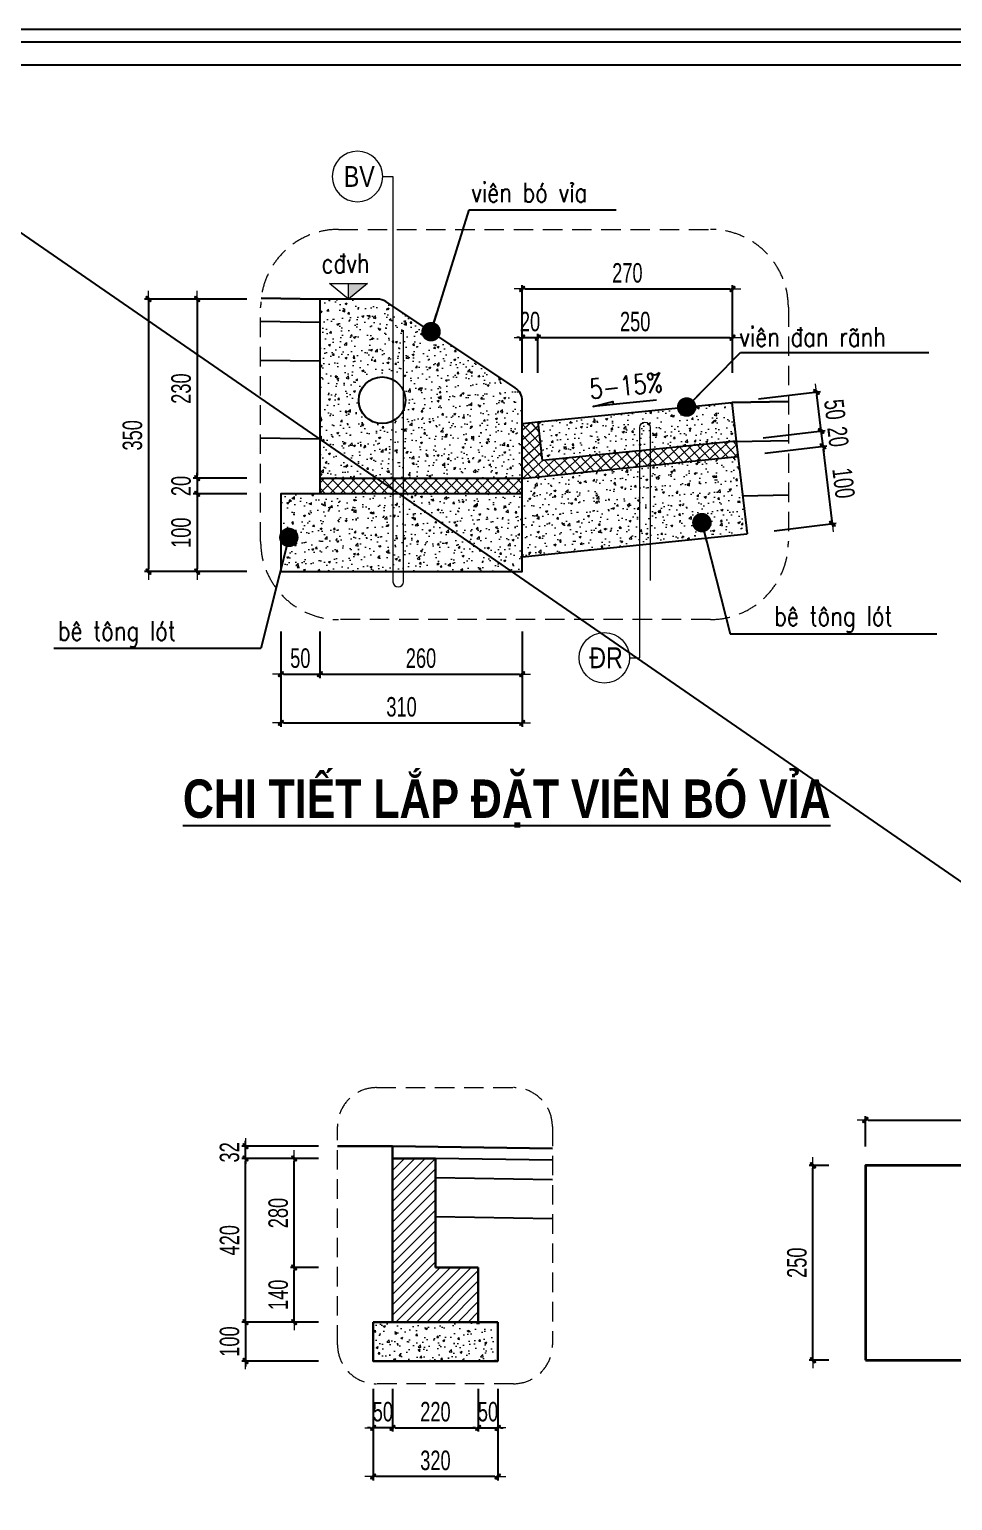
# Model space of a CAD drawing. Header units: millimetres. Extents: x -102634 to -64833, y 11643 to 27305.
# Drawn here: x -80855 to -78484, y 23529 to 27305 of the extents above; entities that cross this region are included whole.
import ezdxf
from ezdxf.enums import TextEntityAlignment as Align

# ---------------------------------------------------------------- set-up
doc = ezdxf.new("R2010")
doc.units = ezdxf.units.MM
doc.header["$MEASUREMENT"] = 0
doc.linetypes.add('HIDDEN', pattern=[0.375, 0.25, -0.125])
for name, color, linetype, lineweight in [('cat BT', 40, 'Continuous', 35), ('HATCH', 252, 'Continuous', 9), ('LC Dim', 8, 'Continuous', 18), ('LC Hatch', 252, 'Continuous', 9), ('LC ISO', 153, 'Continuous', 13), ('LC MANH DUT', 35, 'HIDDEN', 5), ('LC Net dam 1', 30, 'Continuous', 30), ('LC Net manh', 239, 'Continuous', 5), ('LC Net thay', 7, 'Continuous', 25), ('LC Text1', 3, 'Continuous', 20), ('LC Text2', 7, 'Continuous', 25)]:
    doc.layers.add(name, color=color, linetype=linetype, lineweight=lineweight)
for name, color, linetype in [('ENTTNTHIETKE1', 2, 'Continuous'), ('KHUNGTEN', 5, 'Continuous'), ('NOI', 4, 'Continuous'), ('thep', 2, 'Continuous')]:
    doc.layers.add(name, color=color, linetype=linetype)
doc.layers.add('KCS_Plotter', color=11, linetype='Continuous', plot=False)
doc.styles.add('General text 2', font='arial.ttf')
doc.styles.add('HOATBIF', font='hoatbif.shx', dxfattribs={"width": 0.7})
doc.styles.add('LC 1', font='')
doc.styles.add('LC 3', font='vnsimli.shx', dxfattribs={"width": 0.75})
doc.styles.add('LC3', font='', dxfattribs={"width": 0.8})
doc.styles.add('T1', font='Vnsimli.shx', dxfattribs={"width": 0.8})
doc.styles.get('LC 1').set_extended_font_data('.VnAvantH', bold=True)
doc.styles.get('LC3').set_extended_font_data('.VnArialH', bold=True)
doc.dimstyles.new('1-100(1-25)', dxfattribs={"dimscale": 25, "dimtxt": 2.5, "dimasz": 0.35, "dimexe": 0.5, "dimexo": 0, "dimgap": 0.8, "dimtad": 1, "dimdec": 0, "dimzin": 0, "dimdsep": 46, "dimtxsty": 'HOATBIF', "dimblk1": 'DOT', "dimblk2": 'DOT', "dimsah": 1, "dimcen": -1, "dimdle": 1, "dimclrd": 256, "dimclre": 256, "dimclrt": 4, "dimadec": 3, "dimazin": 2, "dimtfac": 0.333333, "dimtdec": 0, "dimtix": 1, "dimtmove": 2, "dimatfit": 3, "dimldrblk": 'DOT', "dimfxl": 1, "dimtvp": 0.833333, "dimtolj": 1, "dimtzin": 0, "dimarcsym": 0})
pattern_1 = [(46.579445, (143057.844, -5779.507), (53.417873, -7.9076475), [5.625, -61.875]), (351.579445, (143057.844, -5779.51), (-7.021874, 56.934797), [4.5, -49.5]), (97.03089, (143062.296, -5780.166), (46.395998, 49.027148), [4.780514, -52.585658]), (42.763645, (143058.74, -5764.534), (79.15983, -17.16756), [8.4375, -92.8125]), (93.21508, (143065.34, -5765.965), (74.333784, 68.74628), [7.170776, -78.878532]), (347.76361, (143058.74, -5764.534), (74.333784, 68.74628), [6.75, -74.25]), (17.579445, (143066.002, -5768.725), (42.8866205, -32.813683), [5.625, -61.875]), (322.579445, (143066, -5768.725), (21.461067, 53.200567), [4.5, -49.5]), (68.03089, (143069.576, -5771.46), (64.347687, 20.386884), [4.780514, -52.585658]), (34.079445, (143057.844, -5779.507), (2.40001, 24.8681466), [0, -48.9, 0, -50.25, 0, -49.6875]), (4.079445, (143057.844, -5779.507), (21.4599935, 28.3509866), [0, -28.65, 0, -47.775, 0, -18.9375]), (324.079445, (143041.15, -5778.51), (39.8644275, -4.0773698), [0, -18.75, 0, -58.5, 0, -77.625]), (314.079445, (143033.663, -5778.062), (44.1089946, 4.8848356), [0, -24.375, 0, -38.85, 0, -55.125])]

# ---------------------------------------------------------------- blocks, each defined once
blk = doc.blocks.new('khung vpn')
at = {"layer": 'Defpoints'}
blk.add_line((52556.46, -4195.446), (52498.758, -4195.446), dxfattribs=at)
at = {"layer": 'KHUNGTEN'}
blk.add_lwpolyline([(52556.243, -4234.885), (52502.048, -4234.885), (52502.048, -4195.662), (52556.243, -4195.662)], close=True, dxfattribs=at)
at = {"layer": 'thep'}
blk.add_lwpolyline([(52555.832, -4234.474), (52502.459, -4234.474), (52502.459, -4196.073), (52555.832, -4196.073)], close=True, dxfattribs=at)
blk = doc.blocks.new('DOT')
at = {"layer": 'LC Dim', "color": 4}
blk.add_line((-1, -1), (1, 1), dxfattribs=at)
at = {"layer": 'LC Dim'}
blk.add_line((-3, 0), (3, 0), dxfattribs=at)
at = {"layer": 'LC Dim', "color": 4}
blk.add_lwpolyline([(0.5, 1), (-1, -0.5), (-0.5, -1), (1, 0.5)], close=True, dxfattribs=at)
blk = doc.blocks.new('*D39')
at = {"layer": 'Defpoints', "color": 0, "transparency": 16777216}
for p in [(-77728.2, 24505.6), (-78708.2, 24437.5), (-77728.2, 24437.5)]:
    blk.add_point(p, dxfattribs=at)
at = {"layer": 'LC Dim', "lineweight": -2, "transparency": 16777216}
for p, q in [((-78708.2, 24437.5), (-78708.2, 24515.6)), ((-77728.2, 24437.5), (-77728.2, 24515.6)), ((-78701.2, 24505.6), (-77735.2, 24505.6))]:
    blk.add_line(p, q, dxfattribs=at)
at = {"layer": 'LC Dim', "lineweight": -2, "transparency": 16777216, "xscale": 7, "yscale": 7, "zscale": 7, "rotation": 180}
blk.add_blockref('DOT', (-78708.2, 24505.6), dxfattribs=at)
at = {"layer": 'LC Dim', "lineweight": -2, "transparency": 16777216, "xscale": 7, "yscale": 7, "zscale": 7}
blk.add_blockref('DOT', (-77728.2, 24505.6), dxfattribs=at)
at = {"layer": 'LC Dim', "color": 4, "transparency": 16777216, "insert": (-78218.2, 24546.6), "char_height": 50, "attachment_point": 5, "style": 'HOATBIF'}
blk.add_mtext('\\A1;490', dxfattribs=at)
blk = doc.blocks.new('_Dot')
at = {"color": 0, "linetype": 'ByBlock', "lineweight": -2}
blk.add_line((-0.5, 0), (-1, 0), dxfattribs=at)
at = {"color": 0, "linetype": 'ByBlock', "const_width": 0.5}
blk.add_lwpolyline([(-0.25, 0, 1), (0.25, 0, 1)], format="xyb", close=True, dxfattribs=at)
blk = doc.blocks.new('*D42')
at = {"layer": 'Defpoints', "color": 0, "transparency": 16777216}
for p in [(-78842.8, 24389.2), (-78801.7, 24389.2), (-78801.7, 23889.2)]:
    blk.add_point(p, dxfattribs=at)
at = {"layer": 'LC Dim', "lineweight": -2, "transparency": 16777216}
for p, q in [((-78801.7, 24389.2), (-78852.8, 24389.2)), ((-78842.8, 23896.2), (-78842.8, 24382.2)), ((-78801.7, 23889.2), (-78852.8, 23889.2))]:
    blk.add_line(p, q, dxfattribs=at)
at = {"layer": 'LC Dim', "lineweight": -2, "transparency": 16777216, "xscale": 7, "yscale": 7, "zscale": 7}
for p, rotation in [((-78842.8, 24389.2), 90), ((-78842.8, 23889.2), 270)]:
    blk.add_blockref('DOT', p, dxfattribs=dict(at, rotation=rotation))
at = {"layer": 'LC Dim', "color": 4, "transparency": 16777216, "insert": (-78883.8, 24139.2), "char_height": 50, "attachment_point": 5, "rotation": 90, "style": 'HOATBIF'}
blk.add_mtext('\\A1;250', dxfattribs=at)
blk = doc.blocks.new('Caodo1')
at = {"layer": 'LC Text1'}
blk.add_hatch(color=4, dxfattribs=at).paths.add_polyline_path([(0, 200), (0, 0), (243, 200)])
at = {"layer": 'LC Text1', "color": 4}
for p, q in [((0, 0), (0, 200)), ((324, 0), (-324, 0))]:
    blk.add_line(p, q, dxfattribs=at)
blk.add_lwpolyline([(-243, 200), (243, 200), (0, 0), (0, 0)], close=True, dxfattribs=at)
at = {"layer": 'LC Text1', "color": 4, "style": 'T1', "width": 0.8}
blk.add_attdef('%%P0,00', text='', height=250, dxfattribs=at).set_placement((-39, 460), align=Align.MIDDLE_CENTER)
blk = doc.blocks.new('*D67')
at = {"layer": 'Defpoints', "color": 0, "transparency": 16777216}
for p in [(-80297.1, 26613.4), (-80424.4, 26153.4), (-80297.1, 26153.4)]:
    blk.add_point(p, dxfattribs=at)
at = {"layer": 'LC Dim', "lineweight": -2, "transparency": 16777216}
for p, q in [((-80297.1, 26613.4), (-80434.4, 26613.4)), ((-80424.4, 26606.4), (-80424.4, 26160.4)), ((-80297.1, 26153.4), (-80434.4, 26153.4))]:
    blk.add_line(p, q, dxfattribs=at)
at = {"layer": 'LC Dim', "lineweight": -2, "transparency": 16777216, "xscale": 7, "yscale": 7, "zscale": 7}
for p, rotation in [((-80424.4, 26613.4), 90), ((-80424.4, 26153.4), 270)]:
    blk.add_blockref('DOT', p, dxfattribs=dict(at, rotation=rotation))
at = {"layer": 'LC Dim', "color": 4, "transparency": 16777216, "insert": (-80465.4, 26383.4), "char_height": 50, "attachment_point": 5, "rotation": 90, "style": 'HOATBIF'}
blk.add_mtext('\\A1;230', dxfattribs=at)
blk = doc.blocks.new('*D68')
at = {"layer": 'Defpoints', "color": 0, "transparency": 16777216}
for p in [(-80297.1, 26153.4), (-80424.4, 26113.4), (-80297.1, 26113.4)]:
    blk.add_point(p, dxfattribs=at)
at = {"layer": 'LC Dim', "lineweight": -2, "transparency": 16777216}
for p, q in [((-80297.1, 26153.4), (-80434.4, 26153.4)), ((-80424.4, 26160.4), (-80424.4, 26167.4)), ((-80424.4, 26153.4), (-80424.4, 26113.4)), ((-80297.1, 26113.4), (-80434.4, 26113.4)), ((-80424.4, 26106.4), (-80424.4, 26099.4))]:
    blk.add_line(p, q, dxfattribs=at)
at = {"layer": 'LC Dim', "lineweight": -2, "transparency": 16777216, "xscale": 7, "yscale": 7, "zscale": 7}
for p, rotation in [((-80424.4, 26153.4), 270), ((-80424.4, 26113.4), 90)]:
    blk.add_blockref('DOT', p, dxfattribs=dict(at, rotation=rotation))
at = {"layer": 'LC Dim', "color": 4, "transparency": 16777216, "insert": (-80465.4, 26133.4), "char_height": 50, "attachment_point": 5, "rotation": 90, "style": 'HOATBIF'}
blk.add_mtext('\\A1;20', dxfattribs=at)
blk = doc.blocks.new('*D69')
at = {"layer": 'Defpoints', "color": 0, "transparency": 16777216}
for p in [(-80297.1, 26113.4), (-80424.4, 25913.4), (-80297.1, 25913.4)]:
    blk.add_point(p, dxfattribs=at)
at = {"layer": 'LC Dim', "lineweight": -2, "transparency": 16777216}
for p, q in [((-80297.1, 26113.4), (-80434.4, 26113.4)), ((-80424.4, 26106.4), (-80424.4, 25920.4)), ((-80297.1, 25913.4), (-80434.4, 25913.4))]:
    blk.add_line(p, q, dxfattribs=at)
at = {"layer": 'LC Dim', "lineweight": -2, "transparency": 16777216, "xscale": 7, "yscale": 7, "zscale": 7}
for p, rotation in [((-80424.4, 26113.4), 90), ((-80424.4, 25913.4), 270)]:
    blk.add_blockref('DOT', p, dxfattribs=dict(at, rotation=rotation))
at = {"layer": 'LC Dim', "color": 4, "transparency": 16777216, "insert": (-80465.4, 26013.4), "char_height": 50, "attachment_point": 5, "rotation": 90, "style": 'HOATBIF'}
blk.add_mtext('\\A1;100', dxfattribs=at)
blk = doc.blocks.new('*D70')
at = {"layer": 'Defpoints', "color": 0, "transparency": 16777216}
for p in [(-80297.1, 26613.4), (-80549.4, 25913.4), (-80297.1, 25913.4)]:
    blk.add_point(p, dxfattribs=at)
at = {"layer": 'LC Dim', "lineweight": -2, "transparency": 16777216}
for p, q in [((-80297.1, 26613.4), (-80559.4, 26613.4)), ((-80549.4, 26606.4), (-80549.4, 25920.4)), ((-80297.1, 25913.4), (-80559.4, 25913.4))]:
    blk.add_line(p, q, dxfattribs=at)
at = {"layer": 'LC Dim', "lineweight": -2, "transparency": 16777216, "xscale": 7, "yscale": 7, "zscale": 7}
for p, rotation in [((-80549.4, 26613.4), 90), ((-80549.4, 25913.4), 270)]:
    blk.add_blockref('DOT', p, dxfattribs=dict(at, rotation=rotation))
at = {"layer": 'LC Dim', "color": 4, "transparency": 16777216, "insert": (-80590.4, 26263.4), "char_height": 50, "attachment_point": 5, "rotation": 90, "style": 'HOATBIF'}
blk.add_mtext('\\A1;350', dxfattribs=at)
blk = doc.blocks.new('*D71')
at = {"layer": 'Defpoints', "color": 0, "transparency": 16777216}
for p in [(-80209.4, 25759.8), (-80109.4, 25759.8), (-80109.4, 25650.1)]:
    blk.add_point(p, dxfattribs=at)
at = {"layer": 'LC Dim', "lineweight": -2, "transparency": 16777216}
for p, q in [((-80209.4, 25759.8), (-80209.4, 25640.1)), ((-80109.4, 25759.8), (-80109.4, 25640.1)), ((-80202.4, 25650.1), (-80116.4, 25650.1))]:
    blk.add_line(p, q, dxfattribs=at)
at = {"layer": 'LC Dim', "lineweight": -2, "transparency": 16777216, "xscale": 7, "yscale": 7, "zscale": 7, "rotation": 180}
blk.add_blockref('DOT', (-80209.4, 25650.1), dxfattribs=at)
at = {"layer": 'LC Dim', "lineweight": -2, "transparency": 16777216, "xscale": 7, "yscale": 7, "zscale": 7}
blk.add_blockref('DOT', (-80109.4, 25650.1), dxfattribs=at)
at = {"layer": 'LC Dim', "color": 4, "transparency": 16777216, "insert": (-80159.4, 25691.1), "char_height": 50, "attachment_point": 5, "style": 'HOATBIF'}
blk.add_mtext('\\A1;50', dxfattribs=at)
blk = doc.blocks.new('*D72')
at = {"layer": 'Defpoints', "color": 0, "transparency": 16777216}
for p in [(-80109.4, 25759.8), (-79589.4, 25759.8), (-79589.4, 25650.1)]:
    blk.add_point(p, dxfattribs=at)
at = {"layer": 'LC Dim', "lineweight": -2, "transparency": 16777216}
for p, q in [((-80109.4, 25759.8), (-80109.4, 25640.1)), ((-79589.4, 25759.8), (-79589.4, 25640.1)), ((-80102.4, 25650.1), (-79596.4, 25650.1))]:
    blk.add_line(p, q, dxfattribs=at)
at = {"layer": 'LC Dim', "lineweight": -2, "transparency": 16777216, "xscale": 7, "yscale": 7, "zscale": 7, "rotation": 180}
blk.add_blockref('DOT', (-80109.4, 25650.1), dxfattribs=at)
at = {"layer": 'LC Dim', "lineweight": -2, "transparency": 16777216, "xscale": 7, "yscale": 7, "zscale": 7}
blk.add_blockref('DOT', (-79589.4, 25650.1), dxfattribs=at)
at = {"layer": 'LC Dim', "color": 4, "transparency": 16777216, "insert": (-79849.4, 25691.1), "char_height": 50, "attachment_point": 5, "style": 'HOATBIF'}
blk.add_mtext('\\A1;260', dxfattribs=at)
blk = doc.blocks.new('*D73')
at = {"layer": 'Defpoints', "color": 0, "transparency": 16777216}
for p in [(-80209.4, 25759.8), (-79589.4, 25759.8), (-79589.4, 25525.1)]:
    blk.add_point(p, dxfattribs=at)
at = {"layer": 'LC Dim', "lineweight": -2, "transparency": 16777216}
for p, q in [((-80209.4, 25759.8), (-80209.4, 25515.1)), ((-79589.4, 25759.8), (-79589.4, 25515.1)), ((-80202.4, 25525.1), (-79596.4, 25525.1))]:
    blk.add_line(p, q, dxfattribs=at)
at = {"layer": 'LC Dim', "lineweight": -2, "transparency": 16777216, "xscale": 7, "yscale": 7, "zscale": 7, "rotation": 180}
blk.add_blockref('DOT', (-80209.4, 25525.1), dxfattribs=at)
at = {"layer": 'LC Dim', "lineweight": -2, "transparency": 16777216, "xscale": 7, "yscale": 7, "zscale": 7}
blk.add_blockref('DOT', (-79589.4, 25525.1), dxfattribs=at)
at = {"layer": 'LC Dim', "color": 4, "transparency": 16777216, "insert": (-79899.4, 25566.1), "char_height": 50, "attachment_point": 5, "style": 'HOATBIF'}
blk.add_mtext('\\A1;310', dxfattribs=at)
blk = doc.blocks.new('*D74')
at = {"layer": 'Defpoints', "color": 0, "transparency": 16777216}
for p in [(-79549.4, 26514.2), (-79589.4, 26424.1), (-79549.4, 26424.1)]:
    blk.add_point(p, dxfattribs=at)
at = {"layer": 'LC Dim', "lineweight": -2, "transparency": 16777216}
for p, q in [((-79596.4, 26514.2), (-79603.4, 26514.2)), ((-79589.4, 26424.1), (-79589.4, 26524.2)), ((-79589.4, 26514.2), (-79549.4, 26514.2)), ((-79549.4, 26424.1), (-79549.4, 26524.2)), ((-79542.4, 26514.2), (-79535.4, 26514.2))]:
    blk.add_line(p, q, dxfattribs=at)
at = {"layer": 'LC Dim', "lineweight": -2, "transparency": 16777216, "xscale": 7, "yscale": 7, "zscale": 7}
blk.add_blockref('DOT', (-79589.4, 26514.2), dxfattribs=at)
at = {"layer": 'LC Dim', "lineweight": -2, "transparency": 16777216, "xscale": 7, "yscale": 7, "zscale": 7, "rotation": 180}
blk.add_blockref('DOT', (-79549.4, 26514.2), dxfattribs=at)
at = {"layer": 'LC Dim', "color": 4, "transparency": 16777216, "insert": (-79569.4, 26555.2), "char_height": 50, "attachment_point": 5, "style": 'HOATBIF'}
blk.add_mtext('\\A1;20', dxfattribs=at)
blk = doc.blocks.new('*D75')
at = {"layer": 'Defpoints', "color": 0, "transparency": 16777216}
for p in [(-79049.4, 26514.2), (-79549.4, 26424.1), (-79049.4, 26424.1)]:
    blk.add_point(p, dxfattribs=at)
at = {"layer": 'LC Dim', "lineweight": -2, "transparency": 16777216}
for p, q in [((-79549.4, 26424.1), (-79549.4, 26524.2)), ((-79542.4, 26514.2), (-79056.4, 26514.2)), ((-79049.4, 26424.1), (-79049.4, 26524.2))]:
    blk.add_line(p, q, dxfattribs=at)
at = {"layer": 'LC Dim', "lineweight": -2, "transparency": 16777216, "xscale": 7, "yscale": 7, "zscale": 7, "rotation": 180}
blk.add_blockref('DOT', (-79549.4, 26514.2), dxfattribs=at)
at = {"layer": 'LC Dim', "lineweight": -2, "transparency": 16777216, "xscale": 7, "yscale": 7, "zscale": 7}
blk.add_blockref('DOT', (-79049.4, 26514.2), dxfattribs=at)
at = {"layer": 'LC Dim', "color": 4, "transparency": 16777216, "insert": (-79299.4, 26555.2), "char_height": 50, "attachment_point": 5, "style": 'HOATBIF'}
blk.add_mtext('\\A1;250', dxfattribs=at)
blk = doc.blocks.new('*D76')
at = {"layer": 'Defpoints', "color": 0, "transparency": 16777216}
for p in [(-79049.4, 26639.2), (-79589.4, 26424.1), (-79049.4, 26424.1)]:
    blk.add_point(p, dxfattribs=at)
at = {"layer": 'LC Dim', "lineweight": -2, "transparency": 16777216}
for p, q in [((-79589.4, 26424.1), (-79589.4, 26649.2)), ((-79582.4, 26639.2), (-79056.4, 26639.2)), ((-79049.4, 26424.1), (-79049.4, 26649.2))]:
    blk.add_line(p, q, dxfattribs=at)
at = {"layer": 'LC Dim', "lineweight": -2, "transparency": 16777216, "xscale": 7, "yscale": 7, "zscale": 7, "rotation": 180}
blk.add_blockref('DOT', (-79589.4, 26639.2), dxfattribs=at)
at = {"layer": 'LC Dim', "lineweight": -2, "transparency": 16777216, "xscale": 7, "yscale": 7, "zscale": 7}
blk.add_blockref('DOT', (-79049.4, 26639.2), dxfattribs=at)
at = {"layer": 'LC Dim', "color": 4, "transparency": 16777216, "insert": (-79319.4, 26680.2), "char_height": 50, "attachment_point": 5, "style": 'HOATBIF'}
blk.add_mtext('\\A1;270', dxfattribs=at)
blk = doc.blocks.new('*D77')
at = {"layer": 'Defpoints', "color": 0, "transparency": 16777216}
for p in [(-78966.1, 26217.2), (-78816.9, 26235.2), (-78942.2, 26018.5)]:
    blk.add_point(p, dxfattribs=at)
at = {"layer": 'LC Dim', "lineweight": -2, "transparency": 16777216}
for p, q in [((-78966.1, 26217.2), (-78807, 26236.4)), ((-78793.8, 26043.4), (-78816, 26228.2)), ((-78942.2, 26018.5), (-78783.1, 26037.7))]:
    blk.add_line(p, q, dxfattribs=at)
at = {"layer": 'LC Dim', "lineweight": -2, "transparency": 16777216, "xscale": 7, "yscale": 7, "zscale": 7}
for p, rotation in [((-78816.9, 26235.2), 96.85418500003026), ((-78793, 26036.5), 276.8541850000302)]:
    blk.add_blockref('DOT', p, dxfattribs=dict(at, rotation=rotation))
at = {"layer": 'LC Dim', "color": 4, "transparency": 16777216, "insert": (-78764.2, 26140.7), "char_height": 50, "attachment_point": 5, "rotation": 276.8542, "style": 'HOATBIF'}
blk.add_mtext('\\A1;100', dxfattribs=at)
blk = doc.blocks.new('*D78')
at = {"layer": 'Defpoints', "color": 0, "transparency": 16777216}
for p in [(-78970.8, 26257), (-78821.7, 26274.9), (-78966.1, 26217.2)]:
    blk.add_point(p, dxfattribs=at)
at = {"layer": 'LC Dim', "lineweight": -2, "transparency": 16777216}
for p, q in [((-78822.5, 26281.9), (-78823.3, 26288.8)), ((-78970.8, 26257), (-78811.7, 26276.1)), ((-78816.9, 26235.2), (-78821.7, 26274.9)), ((-78966.1, 26217.2), (-78807, 26236.4)), ((-78816, 26228.2), (-78815.2, 26221.3))]:
    blk.add_line(p, q, dxfattribs=at)
at = {"layer": 'LC Dim', "lineweight": -2, "transparency": 16777216, "xscale": 7, "yscale": 7, "zscale": 7}
for p, rotation in [((-78821.7, 26274.9), 276.85418500003), ((-78816.9, 26235.2), 96.85418500002997)]:
    blk.add_blockref('DOT', p, dxfattribs=dict(at, rotation=rotation))
at = {"layer": 'LC Dim', "color": 4, "transparency": 16777216, "insert": (-78778.6, 26259.9), "char_height": 50, "attachment_point": 5, "rotation": 276.8542, "style": 'HOATBIF'}
blk.add_mtext('\\A1;20', dxfattribs=at)
blk = doc.blocks.new('*D79')
at = {"layer": 'Defpoints', "color": 0, "transparency": 16777216}
for p in [(-78833.6, 26374.6), (-78982.8, 26356.7), (-78970.8, 26257)]:
    blk.add_point(p, dxfattribs=at)
at = {"layer": 'LC Dim', "lineweight": -2, "transparency": 16777216}
for p, q in [((-78982.8, 26356.7), (-78823.7, 26375.8)), ((-78822.5, 26281.9), (-78832.8, 26367.7)), ((-78970.8, 26257), (-78811.7, 26276.1))]:
    blk.add_line(p, q, dxfattribs=at)
at = {"layer": 'LC Dim', "lineweight": -2, "transparency": 16777216, "xscale": 7, "yscale": 7, "zscale": 7}
for p, rotation in [((-78833.6, 26374.6), 96.85418500002997), ((-78821.7, 26274.9), 276.85418500003)]:
    blk.add_blockref('DOT', p, dxfattribs=dict(at, rotation=rotation))
at = {"layer": 'LC Dim', "color": 4, "transparency": 16777216, "insert": (-78786.9, 26329.7), "char_height": 50, "attachment_point": 5, "rotation": 276.8542, "style": 'HOATBIF'}
blk.add_mtext('\\A1;50', dxfattribs=at)
blk = doc.blocks.new('*U5')
at = {"layer": 'LC ISO'}
blk.add_circle((0, 0), 4.25, dxfattribs=at)
at = {"layer": 'LC Text1', "style": 'General text 2', "width": 0.8, "flags": 8}
blk.add_attdef('SYMBOL', text='', height=3.5, dxfattribs=at).set_placement((0, 0), align=Align.MIDDLE_CENTER)
blk = doc.blocks.new('*D82')
at = {"layer": 'Defpoints', "color": 0, "transparency": 16777216}
for p in [(-79922.4, 23815.5), (-79702.4, 23815.5), (-79702.4, 23715.5)]:
    blk.add_point(p, dxfattribs=at)
at = {"layer": 'LC Dim', "lineweight": -2, "transparency": 16777216}
for p, q in [((-79922.4, 23815.5), (-79922.4, 23705.5)), ((-79702.4, 23815.5), (-79702.4, 23705.5)), ((-79915.4, 23715.5), (-79709.4, 23715.5))]:
    blk.add_line(p, q, dxfattribs=at)
at = {"layer": 'LC Dim', "lineweight": -2, "transparency": 16777216, "xscale": 7, "yscale": 7, "zscale": 7, "rotation": 180}
blk.add_blockref('DOT', (-79922.4, 23715.5), dxfattribs=at)
at = {"layer": 'LC Dim', "lineweight": -2, "transparency": 16777216, "xscale": 7, "yscale": 7, "zscale": 7}
blk.add_blockref('DOT', (-79702.4, 23715.5), dxfattribs=at)
at = {"layer": 'LC Dim', "color": 4, "transparency": 16777216, "insert": (-79812.4, 23756.5), "char_height": 50, "attachment_point": 5, "style": 'HOATBIF'}
blk.add_mtext('\\A1;220', dxfattribs=at)
blk = doc.blocks.new('*D83')
at = {"layer": 'Defpoints', "color": 0, "transparency": 16777216}
for p in [(-79702.4, 23815.5), (-79652.4, 23815.5), (-79652.4, 23715.5)]:
    blk.add_point(p, dxfattribs=at)
at = {"layer": 'LC Dim', "lineweight": -2, "transparency": 16777216}
for p, q in [((-79702.4, 23815.5), (-79702.4, 23705.5)), ((-79652.4, 23815.5), (-79652.4, 23705.5)), ((-79709.4, 23715.5), (-79716.4, 23715.5)), ((-79702.4, 23715.5), (-79652.4, 23715.5)), ((-79645.4, 23715.5), (-79638.4, 23715.5))]:
    blk.add_line(p, q, dxfattribs=at)
at = {"layer": 'LC Dim', "lineweight": -2, "transparency": 16777216, "xscale": 7, "yscale": 7, "zscale": 7}
blk.add_blockref('DOT', (-79702.4, 23715.5), dxfattribs=at)
at = {"layer": 'LC Dim', "lineweight": -2, "transparency": 16777216, "xscale": 7, "yscale": 7, "zscale": 7, "rotation": 180}
blk.add_blockref('DOT', (-79652.4, 23715.5), dxfattribs=at)
at = {"layer": 'LC Dim', "color": 4, "transparency": 16777216, "insert": (-79677.4, 23756.5), "char_height": 50, "attachment_point": 5, "style": 'HOATBIF'}
blk.add_mtext('\\A1;50', dxfattribs=at)
blk = doc.blocks.new('*D84')
at = {"layer": 'Defpoints', "color": 0, "transparency": 16777216}
for p in [(-79972.4, 23815.5), (-79922.4, 23815.5), (-79972.4, 23715.5)]:
    blk.add_point(p, dxfattribs=at)
at = {"layer": 'LC Dim', "lineweight": -2, "transparency": 16777216}
for p, q in [((-79972.4, 23815.5), (-79972.4, 23705.5)), ((-79922.4, 23815.5), (-79922.4, 23705.5)), ((-79979.4, 23715.5), (-79986.4, 23715.5)), ((-79922.4, 23715.5), (-79972.4, 23715.5)), ((-79915.4, 23715.5), (-79908.4, 23715.5))]:
    blk.add_line(p, q, dxfattribs=at)
at = {"layer": 'LC Dim', "lineweight": -2, "transparency": 16777216, "xscale": 7, "yscale": 7, "zscale": 7}
blk.add_blockref('DOT', (-79972.4, 23715.5), dxfattribs=at)
at = {"layer": 'LC Dim', "lineweight": -2, "transparency": 16777216, "xscale": 7, "yscale": 7, "zscale": 7, "rotation": 180}
blk.add_blockref('DOT', (-79922.4, 23715.5), dxfattribs=at)
at = {"layer": 'LC Dim', "color": 4, "transparency": 16777216, "insert": (-79947.4, 23756.5), "char_height": 50, "attachment_point": 5, "style": 'HOATBIF'}
blk.add_mtext('\\A1;50', dxfattribs=at)
blk = doc.blocks.new('*D85')
at = {"layer": 'Defpoints', "color": 0, "transparency": 16777216}
for p in [(-79972.4, 23815.5), (-79652.4, 23815.5), (-79972.4, 23590.5)]:
    blk.add_point(p, dxfattribs=at)
at = {"layer": 'LC Dim', "lineweight": -2, "transparency": 16777216}
for p, q in [((-79972.4, 23815.5), (-79972.4, 23580.5)), ((-79652.4, 23815.5), (-79652.4, 23580.5)), ((-79659.4, 23590.5), (-79965.4, 23590.5))]:
    blk.add_line(p, q, dxfattribs=at)
at = {"layer": 'LC Dim', "lineweight": -2, "transparency": 16777216, "xscale": 7, "yscale": 7, "zscale": 7, "rotation": 180}
blk.add_blockref('DOT', (-79972.4, 23590.5), dxfattribs=at)
at = {"layer": 'LC Dim', "lineweight": -2, "transparency": 16777216, "xscale": 7, "yscale": 7, "zscale": 7}
blk.add_blockref('DOT', (-79652.4, 23590.5), dxfattribs=at)
at = {"layer": 'LC Dim', "color": 4, "transparency": 16777216, "insert": (-79812.4, 23631.5), "char_height": 50, "attachment_point": 5, "style": 'HOATBIF'}
blk.add_mtext('\\A1;320', dxfattribs=at)
blk = doc.blocks.new('*D86')
at = {"layer": 'Defpoints', "color": 0, "transparency": 16777216}
for p in [(-80113, 23986.8), (-80300, 23886.8), (-80113, 23886.8)]:
    blk.add_point(p, dxfattribs=at)
at = {"layer": 'LC Dim', "lineweight": -2, "transparency": 16777216}
for p, q in [((-80113, 23986.8), (-80310, 23986.8)), ((-80300, 23993.8), (-80300, 24000.8)), ((-80300, 23986.8), (-80300, 23886.8)), ((-80113, 23886.8), (-80310, 23886.8)), ((-80300, 23879.8), (-80300, 23872.8))]:
    blk.add_line(p, q, dxfattribs=at)
at = {"layer": 'LC Dim', "lineweight": -2, "transparency": 16777216, "xscale": 7, "yscale": 7, "zscale": 7}
for p, rotation in [((-80300, 23986.8), 270), ((-80300, 23886.8), 90)]:
    blk.add_blockref('DOT', p, dxfattribs=dict(at, rotation=rotation))
at = {"layer": 'LC Dim', "color": 4, "transparency": 16777216, "insert": (-80341, 23936.8), "char_height": 50, "attachment_point": 5, "rotation": 90, "style": 'HOATBIF'}
blk.add_mtext('\\A1;100', dxfattribs=at)
blk = doc.blocks.new('*D87')
at = {"layer": 'Defpoints', "color": 0, "transparency": 16777216}
for p in [(-80175, 24126.8), (-80113, 24126.8), (-80113, 23986.8)]:
    blk.add_point(p, dxfattribs=at)
at = {"layer": 'LC Dim', "lineweight": -2, "transparency": 16777216}
for p, q in [((-80113, 24126.8), (-80185, 24126.8)), ((-80175, 23993.8), (-80175, 24119.8)), ((-80113, 23986.8), (-80185, 23986.8))]:
    blk.add_line(p, q, dxfattribs=at)
at = {"layer": 'LC Dim', "lineweight": -2, "transparency": 16777216, "xscale": 7, "yscale": 7, "zscale": 7}
for p, rotation in [((-80175, 24126.8), 90), ((-80175, 23986.8), 270)]:
    blk.add_blockref('DOT', p, dxfattribs=dict(at, rotation=rotation))
at = {"layer": 'LC Dim', "color": 4, "transparency": 16777216, "insert": (-80216, 24056.8), "char_height": 50, "attachment_point": 5, "rotation": 90, "style": 'HOATBIF'}
blk.add_mtext('\\A1;140', dxfattribs=at)
blk = doc.blocks.new('*D88')
at = {"layer": 'Defpoints', "color": 0, "transparency": 16777216}
for p in [(-80300, 24438.4), (-80113, 24438.4), (-80113, 24406.8)]:
    blk.add_point(p, dxfattribs=at)
at = {"layer": 'LC Dim', "lineweight": -2, "transparency": 16777216}
for p, q in [((-80113, 24438.4), (-80310, 24438.4)), ((-80300, 24445.4), (-80300, 24452.4)), ((-80300, 24406.8), (-80300, 24438.4)), ((-80113, 24406.8), (-80310, 24406.8)), ((-80300, 24399.8), (-80300, 24392.8))]:
    blk.add_line(p, q, dxfattribs=at)
at = {"layer": 'LC Dim', "lineweight": -2, "transparency": 16777216, "xscale": 7, "yscale": 7, "zscale": 7}
for p, rotation in [((-80300, 24438.4), 270), ((-80300, 24406.8), 90)]:
    blk.add_blockref('DOT', p, dxfattribs=dict(at, rotation=rotation))
at = {"layer": 'LC Dim', "color": 4, "transparency": 16777216, "insert": (-80341, 24422.6), "char_height": 50, "attachment_point": 5, "rotation": 90, "style": 'HOATBIF'}
blk.add_mtext('\\A1;32', dxfattribs=at)
blk = doc.blocks.new('*D89')
at = {"layer": 'Defpoints', "color": 0, "transparency": 16777216}
for p in [(-80175, 24406.8), (-80113, 24406.8), (-80113, 24126.8)]:
    blk.add_point(p, dxfattribs=at)
at = {"layer": 'LC Dim', "lineweight": -2, "transparency": 16777216}
for p, q in [((-80113, 24406.8), (-80185, 24406.8)), ((-80175, 24133.8), (-80175, 24399.8)), ((-80113, 24126.8), (-80185, 24126.8))]:
    blk.add_line(p, q, dxfattribs=at)
at = {"layer": 'LC Dim', "lineweight": -2, "transparency": 16777216, "xscale": 7, "yscale": 7, "zscale": 7}
for p, rotation in [((-80175, 24406.8), 90), ((-80175, 24126.8), 270)]:
    blk.add_blockref('DOT', p, dxfattribs=dict(at, rotation=rotation))
at = {"layer": 'LC Dim', "color": 4, "transparency": 16777216, "insert": (-80216, 24266.8), "char_height": 50, "attachment_point": 5, "rotation": 90, "style": 'HOATBIF'}
blk.add_mtext('\\A1;280', dxfattribs=at)
blk = doc.blocks.new('*D90')
at = {"layer": 'Defpoints', "color": 0, "transparency": 16777216}
for p in [(-80300, 24406.8), (-80113, 24406.8), (-80113, 23986.8)]:
    blk.add_point(p, dxfattribs=at)
at = {"layer": 'LC Dim', "lineweight": -2, "transparency": 16777216}
for p, q in [((-80113, 24406.8), (-80310, 24406.8)), ((-80300, 23993.8), (-80300, 24399.8)), ((-80113, 23986.8), (-80310, 23986.8))]:
    blk.add_line(p, q, dxfattribs=at)
at = {"layer": 'LC Dim', "lineweight": -2, "transparency": 16777216, "xscale": 7, "yscale": 7, "zscale": 7}
for p, rotation in [((-80300, 24406.8), 90), ((-80300, 23986.8), 270)]:
    blk.add_blockref('DOT', p, dxfattribs=dict(at, rotation=rotation))
at = {"layer": 'LC Dim', "color": 4, "transparency": 16777216, "insert": (-80341, 24196.8), "char_height": 50, "attachment_point": 5, "rotation": 90, "style": 'HOATBIF'}
blk.add_mtext('\\A1;420', dxfattribs=at)
blk = doc.blocks.new('TIEUDE1')
at = {"layer": 'LC Text2', "color": 7, "style": 'LC 1'}
blk.add_attdef('TIªU§Ò', text='', height=5, dxfattribs=at).set_placement((0, 0), align=Align.BOTTOM_CENTER)
blk.add_attdef('TL', text='', height=3, dxfattribs=at).set_placement((0, -2), align=Align.TOP_CENTER)

msp = doc.modelspace()

# ---------------------------------------------------------------- hatches: boundary and pattern name
at = {"layer": 'HATCH'}
h = msp.add_hatch(dxfattribs=at)
h.set_pattern_fill('ANSI31', color=256, scale=150)
h.set_pattern_definition([(45, (24503.963, 13933.01), (-13.258252, 13.258252), [])])
h.paths.add_polyline_path([(-79812.4, 24126.8), (-79812.4, 24406.8), (-79922.4, 24406.8), (-79922.4, 23986.8), (-79702.4, 23986.8), (-79702.4, 24126.8)])
at = {"layer": 'LC Hatch'}
h = msp.add_hatch(dxfattribs=at)
h.set_pattern_fill('AR-CONC', color=256, scale=7.5, angle=-3.4206, style=0)
h.set_pattern_definition(pattern_1)
h.paths.add_polyline_path([(-80109.4, 26153.4), (-80109.4, 26613.4), (-79961.5, 26613.4, -0.148063), (-79939.4, 26606.7), (-79607.3, 26385.3, -0.250765), (-79589.4, 26352), (-79589.4, 26153.4)])
h.paths.add_polyline_path([(-79889.4, 26353.4, 1), (-80009.4, 26353.4, 1)], flags=16)
h = msp.add_hatch(dxfattribs=at)
h.set_pattern_fill('AR-CONC', color=256, scale=7.5, angle=-3.4206, style=0)
h.set_pattern_definition([(46.579445, (118653.477, -9796.99), (53.417873, -7.907648), [5.625, -61.875]), (351.579445, (118653.48, -9796.99), (-7.021874, 56.934797), [4.5, -49.5]), (97.030845, (118657.93, -9797.65), (46.396036, 49.027112), [4.780514, -52.585658]), (42.763645, (118654.37, -9782.015), (79.15981, -17.16754), [8.4375, -92.8125]), (93.215045, (118660.97, -9783.446), (74.333837, 68.746222), [7.17077, -78.878475]), (347.763645, (118654.37, -9782.015), (74.333784, 68.74628), [6.75, -74.25]), (17.579445, (118661.635, -9786.206), (42.88662, -32.813683), [5.625, -61.875]), (322.579445, (118661.635, -9786.206), (21.461067, 53.200567), [4.5, -49.5]), (68.030845, (118665.21, -9788.94), (64.347703, 20.386834), [4.780514, -52.585658]), (34.079445, (118653.477, -9796.989), (2.40001, 24.8681466), [0, -48.9, 0, -50.25, 0, -49.6875]), (4.079445, (118653.477, -9796.989), (21.4599935, 28.3509866), [0, -28.65, 0, -47.775, 0, -18.9375]), (324.079445, (118636.782, -9795.99), (39.8644275, -4.0773698), [0, -18.75, 0, -58.5, 0, -77.625]), (314.079445, (118629.295, -9795.543), (44.1089946, 4.8848356), [0, -24.375, 0, -38.85, 0, -55.125])])
h.paths.add_polyline_path([(-79040.4, 26248.2), (-79051.3, 26347.6), (-79548.7, 26297.9), (-79537.8, 26198.5)])
at = {"layer": 'LC Hatch', "ltscale": 2}
h = msp.add_hatch(dxfattribs=at)
h.set_pattern_fill('ANSI37', color=256, scale=150, angle=-3.4206, style=0)
h.set_pattern_definition([(41.579445, (33895.357, 19328.875), (-12.4435856, 14.0256792), []), (131.579445, (33895.357, 19328.875), (-14.0256792, -12.4435856), [])])
h.paths.add_polyline_path([(-79040.4, 26248.2), (-79035.6, 26208.7), (-79589.4, 26152.5), (-79589.4, 26293.4), (-79548.7, 26297.9), (-79537.8, 26198.5)])
at = {"layer": 'LC Hatch'}
h = msp.add_hatch(dxfattribs=at)
h.set_pattern_fill('AR-CONC', color=256, scale=7.5, angle=-3.4206, style=0)
h.set_pattern_definition(pattern_1)
h.paths.add_polyline_path([(-79035.6, 26208.7), (-79011.8, 26010.3), (-79589.4, 25951.4), (-79581.1, 26153.4)])
at = {"layer": 'LC Hatch', "ltscale": 2}
h = msp.add_hatch(dxfattribs=at)
h.set_pattern_fill('ANSI37', color=256, scale=150, style=0)
h.set_pattern_definition([(45, (-22429.053, -57140.441), (-13.258252, 13.258252), []), (135, (-22429.053, -57140.441), (-13.258252, -13.258252), [])])
h.paths.add_polyline_path([(-80109.4, 26153.4), (-79589.4, 26153.4), (-79589.4, 26113.4), (-80109.4, 26113.4)])
at = {"layer": 'LC Hatch'}
h = msp.add_hatch(dxfattribs=at)
h.set_pattern_fill('AR-CONC', color=256, scale=7.5, angle=-3.4206, style=0)
h.set_pattern_definition(pattern_1)
h.paths.add_polyline_path([(-80209.4, 25913.4), (-80209.4, 26113.4), (-79589.4, 26113.4), (-79589.4, 25913.4)])
h = msp.add_hatch(dxfattribs=at)
h.set_pattern_fill('AR-CONC', color=256, scale=7.5, style=0)
h.set_pattern_definition([(50, (24503.963, 13933.01), (53.794514, -4.70641), [5.625, -61.875]), (355, (24503.963, 13933.01), (-10.40635, 56.41441), [4.5, -49.5]), (100.451444, (24508.446, 13932.617), (43.388164, 51.708), [4.780514, -52.585658]), (46.1842, (24503.96, 13948.01), (80.0431, -12.413946), [8.4375, -92.8125]), (96.635635, (24510.63, 13946.975), (70.099646, 73.058895), [7.170776, -78.87853]), (351.18416, (24503.96, 13948.01), (70.099646, 73.058895), [6.75, -74.25]), (21, (24511.463, 13944.26), (44.768029, -30.196417), [5.625, -61.875]), (326, (24511.463, 13944.26), (18.24865, 54.386253), [4.5, -49.5]), (71.451445, (24515.194, 13941.743), (63.016678, 24.189836), [4.780514, -52.585658]), (37.5, (24503.963, 13933.01), (0.911989, 24.967039), [0, -48.9, 0, -50.25, 0, -49.6875]), (7.5, (24503.963, 13933.01), (19.730215, 29.5808784), [0, -28.65, 0, -47.775, 0, -18.9375]), (327.5, (24487.238, 13933.01), (40.0366827, -1.6916154), [0, -18.75, 0, -58.5, 0, -77.625]), (317.5, (24479.738, 13933.01), (43.738963, 7.507874), [0, -24.375, 0, -38.85, 0, -55.125])])
h.paths.add_polyline_path([(-79972.4, 23986.8), (-79972.4, 23886.8), (-79652.4, 23886.8), (-79652.4, 23986.8)])

# ---------------------------------------------------------------- linework, layer by layer
at = {"layer": 'cat BT', "color": 2, "elevation": 0}
msp.add_lwpolyline([(-78708.2, 23889.2), (-77728.2, 23889.2), (-77728.2, 24389.2), (-78708.2, 24389.2)], close=True, dxfattribs=at)
at = {"layer": 'KCS_Plotter'}
msp.add_line((-81633.7, 27305.5), (-73233.4, 21506.9), dxfattribs=at)
at = {"layer": 'LC MANH DUT', "ltscale": 200}
for points in [[(-80061.3, 26792.1), (-79105.9, 26792.1, -0.414214), (-78905.9, 26592.1), (-78905.9, 25990.5, -0.414214), (-79105.9, 25790.5), (-80061.3, 25790.5, -0.414214), (-80261.3, 25990.5), (-80261.3, 26592.1, -0.414214)], [(-79963.8, 24588.7), (-79611.9, 24588.7, -0.414214), (-79511.9, 24488.7), (-79511.9, 23928.5, -0.414214), (-79611.9, 23828.5), (-79963.8, 23828.5, -0.414214), (-80063.8, 23928.5), (-80063.8, 24488.7, -0.414214)]]:
    msp.add_lwpolyline(points, format="xyb", close=True, dxfattribs=at)
at = {"layer": 'LC Net dam 1'}
for p, q in [((-79922.4, 24406.8), (-79812.4, 24406.8)), ((-79922.4, 23986.8), (-79922.4, 24406.8)), ((-79812.4, 24406.8), (-79812.4, 24126.8)), ((-79812.4, 24126.8), (-79702.4, 24126.8)), ((-79702.4, 24126.8), (-79702.4, 23986.8)), ((-79652.4, 23986.8), (-79972.4, 23986.8))]:
    msp.add_line(p, q, dxfattribs=at)
at = {"layer": 'LC Net dam 1', "lineweight": 30}
for points in [[(-80109.4, 26613.4), (-80259.9, 26615.7)], [(-79051.3, 26347.6), (-78905.9, 26350.5)], [(-79511.9, 24432.3), (-79922.4, 24438.4)]]:
    msp.add_lwpolyline(points, dxfattribs=at)
at = {"layer": 'LC Net dam 1'}
for points in [[(-79922.4, 24438.4), (-80063.8, 24438.4)], [(-79922.4, 24406.8), (-79922.4, 24438.4)], [(-79972.4, 23986.8), (-79972.4, 23886.8), (-79652.4, 23886.8), (-79652.4, 23986.8)]]:
    msp.add_lwpolyline(points, dxfattribs=at)
at = {"layer": 'LC Net manh', "color": 252}
for points in [[(-79947.8, 26928), (-79921.5, 26928), (-79921.5, 25887.7, 1), (-79894.4, 25887.7), (-79894.4, 26533.4)], [(-79313.9, 25692.3), (-79287.7, 25692.3), (-79287.7, 26283.5, -1), (-79260.6, 26283.5), (-79260.6, 25891.1)]]:
    msp.add_lwpolyline(points, format="xyb", dxfattribs=at)
at = {"layer": 'LC Net thay'}
for p, q in [((-79040.4, 26248.2), (-79011.8, 26010.3)), ((-80109.4, 26153.4), (-80109.4, 26113.4))]:
    msp.add_line(p, q, dxfattribs=at)
msp.add_lwpolyline([(-80109.4, 26153.4), (-79589.4, 26153.4), (-79589.4, 26352, 0.250765), (-79607.3, 26385.3), (-79939.4, 26606.7, 0.148069), (-79961.5, 26613.4), (-80109.4, 26613.4)], format="xyb", close=True, dxfattribs=at)
at = {"layer": 'LC Net thay', "ltscale": 250}
for points in [[(-80109.4, 26553.4), (-80261.3, 26555.7)], [(-80109.4, 26453.4), (-80261.3, 26455.7)], [(-80109.4, 26253.4), (-80261.3, 26255.7)], [(-79045.1, 26247.8), (-78905.9, 26250.5)], [(-79023.5, 26108.2), (-78905.9, 26110.5)], [(-79511.9, 24402.3), (-79812.4, 24406.8)], [(-79511.9, 24352.3), (-79812.4, 24356.8)], [(-79511.9, 24252.3), (-79812.4, 24256.8)]]:
    msp.add_lwpolyline(points, dxfattribs=at)
at = {"layer": 'LC Net thay'}
msp.add_lwpolyline([(-79040.4, 26248.2), (-79537.8, 26198.5), (-79548.7, 26297.9), (-79051.3, 26347.6)], close=True, dxfattribs=at)
for points in [[(-79589.4, 26293.4), (-79548.7, 26297.9)], [(-79589.4, 26152.5), (-79035.6, 26208.9)], [(-79589.4, 26113.4), (-80209.4, 26113.4), (-80209.4, 25913.4), (-79589.4, 25913.4), (-79589.4, 26153.4)], [(-79589.4, 25951.4), (-79011.8, 26010.3)]]:
    msp.add_lwpolyline(points, dxfattribs=at)
msp.add_circle((-79949.4, 26353.4), 60, dxfattribs=at)
at = {"layer": 'NOI'}
msp.add_lwpolyline([(-79244.9, 26353.4), (-79407.3, 26337.2), (-79356.8, 26350.6), (-79356.2, 26342.3)], dxfattribs=at)

# ---------------------------------------------------------------- block references
at = {"layer": 'ENTTNTHIETKE1', "color": 6, "xscale": 145.5820509350254, "yscale": 145.5820509350254, "zscale": 145.5820509350254}
msp.add_blockref('khung vpn', (-7724510.6, 638087.1), dxfattribs=at)
at = {"layer": 'LC Net manh'}
ref = msp.add_blockref('*U5', (-80012.6, 26928), dxfattribs=dict(at, xscale=-15.24705842815456, yscale=15.24705842815456, zscale=15.24705842815456))
ref.add_attrib('SYMBOL', 'BV', dxfattribs={"layer": 'LC Text1', "height": 53.36, "style": 'General text 2', "width": 0.8}).set_placement((-80008, 26928), align=Align.MIDDLE_CENTER)
ref = msp.add_blockref('*U5', (-79378.7, 25692.3), dxfattribs=dict(at, xscale=15.24705842815456, yscale=15.24705842815456, zscale=15.24705842815456, rotation=180))
ref.add_attrib('SYMBOL', 'ĐR', dxfattribs={"layer": 'LC Text1', "height": 53.36, "style": 'General text 2', "width": 0.8}).set_placement((-79374.2, 25692.3), align=Align.MIDDLE_CENTER)
at = {"layer": 'LC Text1'}
ref = msp.add_blockref('Caodo1', (-80035.5, 26613.4), dxfattribs=dict(at, xscale=0.1999999948311597, yscale=0.1999999948311597, zscale=0.1999999948311597))
ref.add_attrib('%%P0,00', 'c®vh', dxfattribs={"layer": 'LC Text2', "height": 50, "style": 'T1', "width": 0.8}).set_placement((-80043.3, 26705.3), align=Align.MIDDLE_CENTER)
at = {"layer": 'LC Text2'}
ref = msp.add_blockref('TIEUDE1', (-79629.3, 25251.8, 0), dxfattribs=dict(at, xscale=20.00081018598456, yscale=20.00081018598456, zscale=20.00081018598456, rotation=359.999216292062))
ref.add_attrib('TIªU§Ò', '%%Uchi tiÕt l¾p ®Æt viªn bã vØa', dxfattribs={"color": 7, "height": 98.492, "rotation": 359.9992, "style": 'LC3', "width": 0.8}).set_placement((-79629.3, 25251.8), align=Align.BOTTOM_CENTER)

# ---------------------------------------------------------------- texts
at = {"layer": 'LC Text1', "color": 3, "style": 'LC 3', "width": 0.8}
for s, p in [('viªn bã vØa', (-79720.8, 26861.9)), ('viªn ®an r·nh', (-79032.7, 26491.3)), ('bª t«ng lãt', (-78942.2, 25774.6)), ('bª t«ng lãt', (-80782.5, 25736.6))]:
    msp.add_text(s, height=50, dxfattribs=at).set_placement(p)
msp.add_text('5-15%%%', height=50, rotation=5.7106, dxfattribs=at).set_placement((-79414.4, 26356.8))

# ---------------------------------------------------------------- dimensions: what is measured, and where the dimension line sits
at = {"layer": 'LC Dim', "color": 2}
for base, p1, p2, override, picture, middle in [((-79049.4, 26639.2), (-79589.4, 26424.1), (-79049.4, 26424.1), {"dimscale": 20, "dimlfac": 0.5, "dimfxl": 2, "dimarcsym": 1}, '*D76', (-79319.4, 26680.2)), ((-79549.4, 26514.2), (-79589.4, 26424.1), (-79549.4, 26424.1), {"dimscale": 20, "dimlfac": 0.5, "dimfxl": 2, "dimarcsym": 1}, '*D74', (-79569.4, 26555.2)), ((-79049.4, 26514.2), (-79549.4, 26424.1), (-79049.4, 26424.1), {"dimscale": 20, "dimlfac": 0.5, "dimfxl": 2, "dimarcsym": 1}, '*D75', (-79299.4, 26555.2)), ((-80109.4, 25650.1), (-80209.4, 25759.8), (-80109.4, 25759.8), {"dimscale": 20, "dimlfac": 0.5, "dimfxl": 2, "dimarcsym": 1}, '*D71', (-80159.4, 25691.1)), ((-79589.4, 25525.1), (-80209.4, 25759.8), (-79589.4, 25759.8), {"dimscale": 20, "dimlfac": 0.5, "dimfxl": 2, "dimarcsym": 1}, '*D73', (-79899.4, 25566.1)), ((-79589.4, 25650.1), (-80109.4, 25759.8), (-79589.4, 25759.8), {"dimscale": 20, "dimlfac": 0.5, "dimfxl": 2, "dimarcsym": 1}, '*D72', (-79849.4, 25691.1)), ((-77728.2, 24505.6, 0), (-78708.2, 24437.5, 0), (-77728.2, 24437.5, 0), {"dimscale": 20, "dimlfac": 0.5, "dimfxl": 2, "dimarcsym": 1}, '*D39', (-78218.2, 24546.6, 0)), ((-79702.4, 23715.5), (-79922.4, 23815.5), (-79702.4, 23815.5), {"dimscale": 20, "dimfxl": 2, "dimarcsym": 1}, '*D82', (-79812.4, 23756.5))]:
    dim = msp.add_linear_dim(base=base, p1=p1, p2=p2, dimstyle='1-100(1-25)', override=override, dxfattribs=at)
    dim.commit()
    dim.dimension.update_dxf_attribs({"geometry": picture, "text_midpoint": middle})
for base, p1, p2, angle, picture, middle in [((-80549.4, 25913.4), (-80297.1, 26613.4), (-80297.1, 25913.4), 90, '*D70', (-80590.4, 26263.4)), ((-80424.4, 26153.4), (-80297.1, 26613.4), (-80297.1, 26153.4), 90, '*D67', (-80465.4, 26383.4)), ((-78833.6, 26374.6), (-78970.8, 26257), (-78982.8, 26356.7), 276.8542, '*D79', (-78786.9, 26329.7)), ((-78821.7, 26274.9), (-78966.1, 26217.2), (-78970.8, 26257), 276.8542, '*D78', (-78778.6, 26259.9)), ((-80424.4, 26113.4), (-80297.1, 26153.4), (-80297.1, 26113.4), 90, '*D68', (-80465.4, 26133.4)), ((-80424.4, 25913.4), (-80297.1, 26113.4), (-80297.1, 25913.4), 90, '*D69', (-80465.4, 26013.4)), ((-78842.8, 24389.2, 0), (-78801.7, 23889.2, 0), (-78801.7, 24389.2, 0), 90, '*D42', (-78883.8, 24139.2, 0))]:
    dim = msp.add_linear_dim(base=base, p1=p1, p2=p2, angle=angle, dimstyle='1-100(1-25)', override={"dimscale": 20, "dimlfac": 0.5, "dimfxl": 2, "dimarcsym": 1}, dxfattribs=at)
    dim.commit()
    dim.dimension.update_dxf_attribs({"geometry": picture, "text_midpoint": middle})
dim = msp.add_aligned_dim(p1=(-78942.2, 26018.5), p2=(-78966.1, 26217.2), distance=-150.2, dimstyle='1-100(1-25)', override={"dimscale": 20, "dimlfac": 0.5, "dimfxl": 2, "dimarcsym": 1}, dxfattribs=at)
dim.commit()
dim.dimension.update_dxf_attribs({"geometry": '*D77', "text_midpoint": (-78764.2, 26140.7)})
at = {"layer": 'LC Dim'}
for base, p1, p2, picture, middle in [((-80300, 24438.4), (-80113, 24406.8), (-80113, 24438.4), '*D88', (-80341, 24422.6)), ((-80300, 24406.8), (-80113, 23986.8), (-80113, 24406.8), '*D90', (-80341, 24196.8)), ((-80175, 24406.8), (-80113, 24126.8), (-80113, 24406.8), '*D89', (-80216, 24266.8)), ((-80175, 24126.8), (-80113, 23986.8), (-80113, 24126.8), '*D87', (-80216, 24056.8)), ((-80300, 23886.8), (-80113, 23986.8), (-80113, 23886.8), '*D86', (-80341, 23936.8))]:
    dim = msp.add_linear_dim(base=base, p1=p1, p2=p2, angle=90, dimstyle='1-100(1-25)', override={"dimscale": 20, "dimfxl": 2, "dimarcsym": 1}, dxfattribs=at)
    dim.commit()
    dim.dimension.update_dxf_attribs({"geometry": picture, "text_midpoint": middle})
for base, p1, p2, picture, middle in [((-79972.4, 23715.5), (-79922.4, 23815.5), (-79972.4, 23815.5), '*D84', (-79947.4, 23756.5)), ((-79972.4, 23590.5), (-79652.4, 23815.5), (-79972.4, 23815.5), '*D85', (-79812.4, 23631.5)), ((-79652.4, 23715.5), (-79702.4, 23815.5), (-79652.4, 23815.5), '*D83', (-79677.4, 23756.5))]:
    dim = msp.add_linear_dim(base=base, p1=p1, p2=p2, dimstyle='1-100(1-25)', override={"dimscale": 20, "dimfxl": 2, "dimarcsym": 1}, dxfattribs=at)
    dim.commit()
    dim.dimension.update_dxf_attribs({"geometry": picture, "text_midpoint": middle})

# ---------------------------------------------------------------- leaders
at = {"layer": 'LC Hatch'}
for points in [[(-79823.5, 26529.4), (-79726, 26842.5), (-79348.5, 26842.5)], [(-79167.2, 26336), (-79028.8, 26475.8), (-78545.5, 26475.8)], [(-79128.1, 26039.3), (-79055.8, 25753.9), (-78525, 25753.9)], [(-80188.9, 26001.3), (-80261.2, 25715.9), (-80792, 25715.9)]]:
    msp.add_leader(points, dimstyle='1-100(1-25)', override={"dimasz": 2, "dimgap": 0.8, "dimtad": 0, "dimfxl": 2, "dimarcsym": 1}, dxfattribs=at)

doc.saveas('drawing.dxf')
